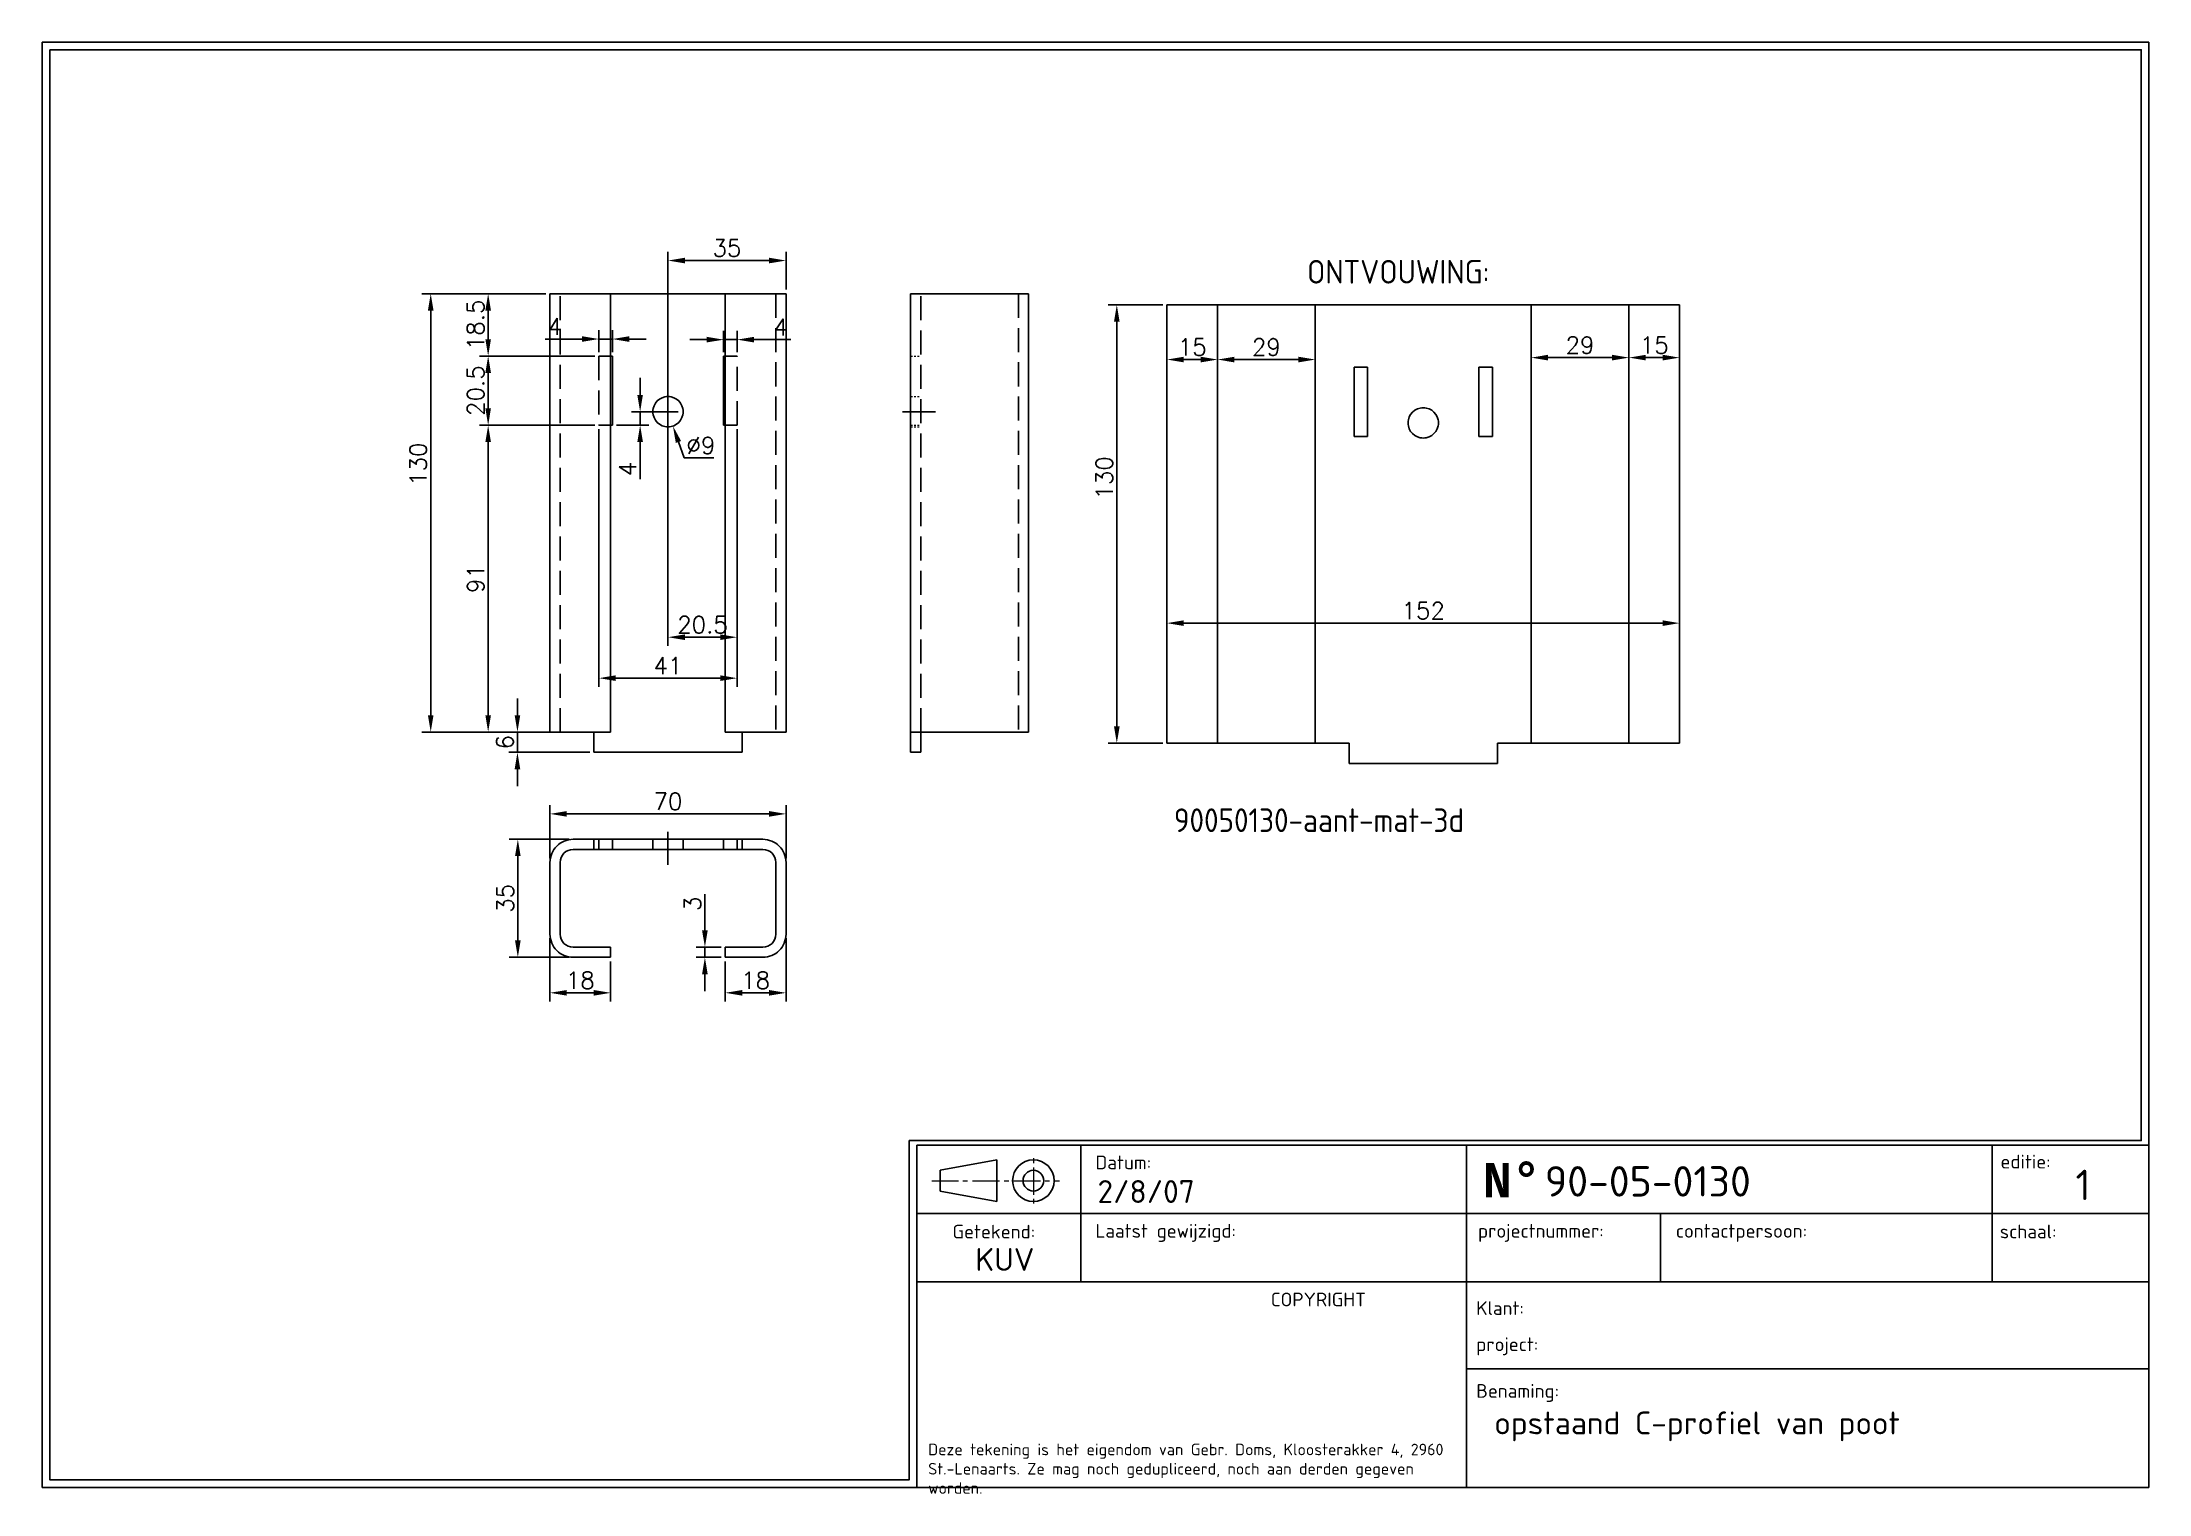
# Paper-space layout 'A4 Hor' of a CAD drawing. Extents: x 520 to 797, y 40 to 231.
# The model-space entities are those that its viewports show. They can reach past a viewport. Long polylines and large blocks are cut down to what shows.
import ezdxf
from ezdxf.enums import TextEntityAlignment as Align

# ---------------------------------------------------------------- set-up
doc = ezdxf.new("R2010")
doc.units = 0
for name, pattern in [('Aslijn', [28.575, 19.05, -3.175, 3.175, -3.175]), ('DASHED', [0.75, 0.5, -0.25]), ('Streeplijn', [10, 7, -3])]:
    doc.linetypes.add(name, pattern=pattern)
doc.layers.get('0').update_dxf_attribs({"linetype": 'CONTINUOUS'})
doc.layers.get('DEFPOINTS').update_dxf_attribs({"linetype": 'CONTINUOUS'})
for name, color, linetype in [('50VOL', 13, 'CONTINUOUS'), ('70VOL', 5, 'CONTINUOUS'), ('7A', 4, 'Aslijn'), ('AM_3', 6, 'Streeplijn'), ('BRANDLIJN', 93, 'CONTINUOUS')]:
    doc.layers.add(name, color=color, linetype=linetype)
doc.layers.add('Hidden (ISO)', color=6, linetype='DASHED', lineweight=5)
doc.layers.add('View', color=9, linetype='CONTINUOUS', plot=False)
doc.styles.add('ISOCPEUR', font='isocpeur.ttf')
doc.styles.add('ROMAND', font='', dxfattribs={"height": 2})
doc.styles.add('ROMANS', font='romans.shx')
doc.styles.get("Standard").update_dxf_attribs({"font": 'isocp.shx'})
doc.styles.get('ROMAND').set_extended_font_data('romand.shx')
doc.dimstyles.new('1_OP_02$0', dxfattribs={"dimscale": 2, "dimtxt": 2.5, "dimasz": 2.5, "dimexe": 1.3, "dimexo": 0.6, "dimgap": 0.6, "dimtad": 1, "dimdec": 1, "dimdsep": 46, "dimtxsty": 'ROMANS', "dimcen": -1.5, "dimclrd": 150, "dimclre": 150, "dimclrt": 5, "dimadec": 0, "dimazin": 0, "dimtfac": 1, "dimtdec": 1, "dimtmove": 0, "dimatfit": 3, "dimfxl": 0, "dimtolj": 1, "dimtzin": 0, "dimarcsym": 0})
doc.dimstyles.new('1_OP_02$3', dxfattribs={"dimscale": 2, "dimtxt": 2.5, "dimasz": 2.5, "dimexe": 1.3, "dimexo": 0.6, "dimgap": 0.6, "dimtad": 1, "dimtoh": 1, "dimdec": 1, "dimdsep": 46, "dimtxsty": 'ROMANS', "dimcen": -1.5, "dimclrd": 150, "dimclre": 150, "dimclrt": 5, "dimadec": 0, "dimazin": 0, "dimtfac": 1, "dimtdec": 1, "dimtofl": 0, "dimtmove": 0, "dimatfit": 0, "dimfxl": 0, "dimtolj": 1, "dimtzin": 0, "dimarcsym": 0})

# ---------------------------------------------------------------- blocks, each defined once
blk = doc.blocks.new('ISO_A4')
for p, q in [((200, 287), (10, 287)), ((10, 287), (10, 10)), ((200, 10), (200, 287)), ((10, 10), (200, 10))]:
    blk.add_line(p, q)
blk = doc.blocks.new('titelhoek1')
for p, q in [((162.06, 45), (0.06, 45)), ((0.06, 45), (0.06, 0)), ((21.62, 45), (21.62, 36)), ((72.32, 0), (72.32, 45)), ((141.44, 45), (141.44, 36)), ((162.06, 45), (162.06, 0)), ((3.12, 41.69), (10.59, 43.05)), ((3.12, 41.69), (3.12, 38.96)), ((10.59, 43.05), (10.59, 37.59)), ((3.12, 38.96), (10.59, 37.59)), ((76.56, 36), (0.06, 36)), ((21.62, 36), (21.62, 27)), ((76.56, 36), (162.06, 36)), ((97.85, 36), (97.85, 27)), ((141.44, 36), (141.44, 27)), ((162.06, 27), (0.06, 27)), ((72.32, 15.59), (162.06, 15.59)), ((0.06, 0), (162.06, 0))]:
    blk.add_line(p, q)
at = {"lineweight": 9}
for p, q in [((15.39, 43.28), (15.39, 42.63)), ((15.39, 42.04), (15.39, 38.45)), ((2.04, 40.32), (5.55, 40.32)), ((6.12, 40.32), (6.72, 40.32)), ((7.37, 40.32), (10.93, 40.32)), ((11.55, 40.32), (12.15, 40.32)), ((12.78, 40.32), (16.31, 40.32)), ((16.96, 40.32), (17.53, 40.32)), ((18.15, 40.32), (18.81, 40.32)), ((15.39, 37.93), (15.39, 37.3))]:
    blk.add_line(p, q, dxfattribs=at)
for radius in [2.73, 1.36]:
    blk.add_circle((15.39, 40.32), radius)
at = {"style": 'ISOCPEUR'}
for s, p in [('Datum:', (23.56, 41.82)), ('editie:', (142.55, 41.92)), ('Getekend:', (4.75, 32.72)), ('Laatst gewijzigd:', (23.56, 32.82)), ('projectnummer:', (73.85, 32.82)), ('contactpersoon:', (99.86, 32.82)), ('schaal:', (142.46, 32.74)), ('COPYRIGHT ', (46.6, 23.8)), ('Klant:', (73.62, 22.67)), ('project:', (73.62, 17.91)), ('Benaming:', (73.62, 11.78))]:
    blk.add_text(s, height=1.8, dxfattribs=at).set_placement(p)
at = {"insert": (74.49, 42.64), "char_height": 4.5, "width": 5, "attachment_point": 1, "style": 'ROMAND'}
blk.add_mtext('{\\fMonospac821 BT|b1|i0|c0|p49;N°}', dxfattribs=at)
at = {"lineweight": 9, "insert": (1.56, 5.74), "char_height": 1.52, "width": 71.22, "attachment_point": 1, "style": 'ISOCPEUR'}
blk.add_mtext('Deze tekening is het eigendom van Gebr. Doms, Kloosterakker 4, 2960 St.-Lenaarts. Ze mag noch gedupliceerd, noch aan derden gegeven worden.', dxfattribs=at)
at = {"style": 'ISOCPEUR'}
for tag, height, p in [('TEKENINGNR', 4, (82.64, 37.03)), ('CREATING_DATE', 3, (23.82, 36.49)), ('MODIFICATION_TIME', 3, (23.82, 27.49)), ('PROJECTNR', 3, (73.74, 27.6)), ('CONTACTPERSOON', 3, (99.76, 27.6)), ('KLANTNAAM', 3, (82.92, 21.47)), ('PROJECTOMSCHRIJVING:', 3, (82.92, 16.68))]:
    blk.add_attdef(tag, text='', height=height, dxfattribs=at).set_placement(p, align=Align.BOTTOM_LEFT)
for tag, height, p in [('VERSIE', 4, (153.41, 36.56)), ('MADE_BY', 3, (11.64, 27.56)), ('SCHAAL', 3, (153.27, 27.56))]:
    blk.add_attdef(tag, text='', height=height, dxfattribs=at).set_placement(p, align=Align.BOTTOM_CENTER)
for tag, p in [('BENAMING1', (75.99, 6.97)), ('BENAMING2', (75.99, 2.97))]:
    blk.add_attdef(tag, p, '', height=3, dxfattribs=at)
blk = doc.blocks.new('*D2')
at = {"layer": '70VOL', "color": 150, "lineweight": -2}
for p, q in [((2702.64, 587.09), (2665.87, 587.09)), ((2668.47, 462.09), (2668.47, 582.09)), ((2702.64, 457.09), (2665.87, 457.09))]:
    blk.add_line(p, q, dxfattribs=at)
at = {"layer": '70VOL', "color": 150}
for points in [[(2667.64, 582.09), (2669.31, 582.09), (2668.47, 587.09)], [(2667.64, 462.09), (2669.31, 462.09), (2668.47, 457.09)]]:
    blk.add_solid(points, dxfattribs=at)
at = {"layer": 'DEFPOINTS', "color": 0}
for p in [(2668.47, 587.09), (2703.84, 587.09), (2703.84, 457.09)]:
    blk.add_point(p, dxfattribs=at)
at = {"layer": '70VOL', "color": 5, "insert": (2664.77, 536.53), "char_height": 5, "attachment_point": 5, "rotation": 90, "style": 'ROMANS'}
blk.add_mtext('\\A1;130', dxfattribs=at)
blk = doc.blocks.new('*D3')
at = {"layer": '70VOL', "color": 150, "lineweight": -2}
for p, q in [((2694.19, 462.09), (2694.19, 467.09)), ((2715.64, 457.09), (2691.59, 457.09)), ((2694.19, 457.09), (2694.19, 451.09)), ((2715.64, 451.09), (2691.59, 451.09)), ((2694.19, 446.09), (2694.19, 441.09))]:
    blk.add_line(p, q, dxfattribs=at)
at = {"layer": '70VOL', "color": 150}
for points in [[(2693.36, 462.09), (2695.03, 462.09), (2694.19, 457.09)], [(2693.36, 446.09), (2695.03, 446.09), (2694.19, 451.09)]]:
    blk.add_solid(points, dxfattribs=at)
at = {"layer": 'DEFPOINTS', "color": 0}
for p in [(2716.84, 457.09), (2694.19, 451.09), (2716.84, 451.09)]:
    blk.add_point(p, dxfattribs=at)
at = {"layer": '70VOL', "color": 5, "insert": (2690.49, 454.09), "char_height": 5, "attachment_point": 5, "rotation": 90, "style": 'ROMANS'}
blk.add_mtext('\\A1;6', dxfattribs=at)
blk = doc.blocks.new('*D4')
at = {"layer": '70VOL', "color": 150, "lineweight": -2}
for p, q in [((2703.84, 419.6), (2703.84, 435.43)), ((2708.84, 432.83), (2768.84, 432.83)), ((2773.84, 419.6), (2773.84, 435.43))]:
    blk.add_line(p, q, dxfattribs=at)
at = {"layer": '70VOL', "color": 150}
for points in [[(2708.84, 433.67), (2708.84, 432), (2703.84, 432.83)], [(2768.84, 433.67), (2768.84, 432), (2773.84, 432.83)]]:
    blk.add_solid(points, dxfattribs=at)
at = {"layer": 'DEFPOINTS', "color": 0}
for p in [(2773.84, 432.83), (2703.84, 418.4), (2773.84, 418.4)]:
    blk.add_point(p, dxfattribs=at)
at = {"layer": '70VOL', "color": 5, "insert": (2738.84, 436.53), "char_height": 5, "attachment_point": 5, "style": 'ROMANS'}
blk.add_mtext('\\A1;70', dxfattribs=at)
blk = doc.blocks.new('*D5')
at = {"layer": '70VOL', "color": 150, "lineweight": -2}
for p, q in [((2709.54, 425.3), (2691.71, 425.3)), ((2694.31, 420.3), (2694.31, 395.3)), ((2709.54, 390.3), (2691.71, 390.3))]:
    blk.add_line(p, q, dxfattribs=at)
at = {"layer": '70VOL', "color": 150}
for points in [[(2693.48, 420.3), (2695.14, 420.3), (2694.31, 425.3)], [(2693.48, 395.3), (2695.14, 395.3), (2694.31, 390.3)]]:
    blk.add_solid(points, dxfattribs=at)
at = {"layer": 'DEFPOINTS', "color": 0}
for p in [(2710.74, 425.3), (2694.31, 390.3), (2710.74, 390.3)]:
    blk.add_point(p, dxfattribs=at)
at = {"layer": '70VOL', "color": 5, "insert": (2690.61, 407.8), "char_height": 5, "attachment_point": 5, "rotation": 90, "style": 'ROMANS'}
blk.add_mtext('\\A1;35', dxfattribs=at)
blk = doc.blocks.new('*D6')
at = {"layer": '70VOL', "color": 150, "lineweight": -2}
for p, q in [((2703.84, 396), (2703.84, 377.18)), ((2721.84, 389.1), (2721.84, 377.18)), ((2708.84, 379.78), (2716.84, 379.78))]:
    blk.add_line(p, q, dxfattribs=at)
at = {"layer": '70VOL', "color": 150}
for points in [[(2708.84, 380.61), (2708.84, 378.94), (2703.84, 379.78)], [(2716.84, 380.61), (2716.84, 378.94), (2721.84, 379.78)]]:
    blk.add_solid(points, dxfattribs=at)
at = {"layer": 'DEFPOINTS', "color": 0}
for p in [(2703.84, 397.2), (2721.84, 390.3), (2721.84, 379.78)]:
    blk.add_point(p, dxfattribs=at)
at = {"layer": '70VOL', "color": 5, "insert": (2712.84, 383.48), "char_height": 5, "attachment_point": 5, "style": 'ROMANS'}
blk.add_mtext('\\A1;18', dxfattribs=at)
blk = doc.blocks.new('*D7')
at = {"layer": '70VOL', "color": 150, "lineweight": -2}
for p, q in [((2773.84, 396), (2773.84, 377.18)), ((2755.84, 389.1), (2755.84, 377.18)), ((2760.84, 379.78), (2768.84, 379.78))]:
    blk.add_line(p, q, dxfattribs=at)
at = {"layer": '70VOL', "color": 150}
for points in [[(2760.84, 380.61), (2760.84, 378.94), (2755.84, 379.78)], [(2768.84, 380.61), (2768.84, 378.94), (2773.84, 379.78)]]:
    blk.add_solid(points, dxfattribs=at)
at = {"layer": 'DEFPOINTS', "color": 0}
for p in [(2773.84, 397.2), (2755.84, 390.3), (2773.84, 379.78)]:
    blk.add_point(p, dxfattribs=at)
at = {"layer": '70VOL', "color": 5, "insert": (2764.84, 383.48), "char_height": 5, "attachment_point": 5, "style": 'ROMANS'}
blk.add_mtext('\\A1;18', dxfattribs=at)
blk = doc.blocks.new('*D8')
at = {"layer": '70VOL', "color": 150, "lineweight": -2}
for p, q in [((2749.79, 398.3), (2749.79, 409.03)), ((2754.64, 393.3), (2747.19, 393.3)), ((2754.64, 390.3), (2747.19, 390.3)), ((2749.79, 390.3), (2749.79, 393.3)), ((2749.79, 385.3), (2749.79, 380.3))]:
    blk.add_line(p, q, dxfattribs=at)
at = {"layer": '70VOL', "color": 150}
for points in [[(2748.95, 398.3), (2750.62, 398.3), (2749.79, 393.3)], [(2748.95, 385.3), (2750.62, 385.3), (2749.79, 390.3)]]:
    blk.add_solid(points, dxfattribs=at)
at = {"layer": 'DEFPOINTS', "color": 0}
for p in [(2749.79, 393.3), (2755.84, 393.3), (2755.84, 390.3)]:
    blk.add_point(p, dxfattribs=at)
at = {"layer": '70VOL', "color": 5, "insert": (2746.09, 406.16), "char_height": 5, "attachment_point": 5, "rotation": 90, "style": 'ROMANS'}
blk.add_mtext('\\A1;3', dxfattribs=at)
blk = doc.blocks.new('*D9')
at = {"layer": '70VOL', "color": 150, "lineweight": -2}
for p, q in [((2735.84, 552.09), (2741.84, 552.09)), ((2738.84, 549.09), (2738.84, 555.09)), ((2741.95, 543.12), (2743.59, 538.39)), ((2743.59, 538.39), (2752.41, 538.39))]:
    blk.add_line(p, q, dxfattribs=at)
at = {"layer": '70VOL', "color": 150}
blk.add_solid([(2742.74, 543.39), (2741.16, 542.84), (2740.31, 547.84)], dxfattribs=at)
at = {"layer": 'DEFPOINTS', "color": 0}
for p in [(2737.37, 556.34), (2740.31, 547.84)]:
    blk.add_point(p, dxfattribs=at)
at = {"layer": '70VOL', "color": 5, "insert": (2748.6, 542.09), "char_height": 5, "attachment_point": 5, "style": 'ROMANS'}
blk.add_mtext('\\A1;∅9', dxfattribs=at)
blk = doc.blocks.new('*D10')
at = {"layer": '70VOL', "color": 150, "lineweight": -2}
for p, q in [((2717.14, 548.09), (2682.91, 548.09)), ((2685.51, 543.09), (2685.51, 462.09)), ((2702.64, 457.09), (2682.91, 457.09))]:
    blk.add_line(p, q, dxfattribs=at)
at = {"layer": '70VOL', "color": 150}
for points in [[(2684.68, 543.09), (2686.34, 543.09), (2685.51, 548.09)], [(2684.68, 462.09), (2686.34, 462.09), (2685.51, 457.09)]]:
    blk.add_solid(points, dxfattribs=at)
at = {"layer": 'DEFPOINTS', "color": 0}
for p in [(2718.34, 548.09), (2685.51, 457.09), (2703.84, 457.09)]:
    blk.add_point(p, dxfattribs=at)
at = {"layer": '70VOL', "color": 5, "insert": (2681.81, 502.59), "char_height": 5, "attachment_point": 5, "rotation": 90, "style": 'ROMANS'}
blk.add_mtext('\\A1;91', dxfattribs=at)
blk = doc.blocks.new('*D11')
at = {"layer": '70VOL', "color": 150, "lineweight": -2}
for p, q in [((2738.84, 553.29), (2738.84, 599.52)), ((2743.84, 596.92), (2768.84, 596.92)), ((2773.84, 588.29), (2773.84, 599.52))]:
    blk.add_line(p, q, dxfattribs=at)
at = {"layer": '70VOL', "color": 150}
for points in [[(2743.84, 597.75), (2743.84, 596.09), (2738.84, 596.92)], [(2768.84, 597.75), (2768.84, 596.09), (2773.84, 596.92)]]:
    blk.add_solid(points, dxfattribs=at)
at = {"layer": 'DEFPOINTS', "color": 0}
for p in [(2773.84, 596.92), (2773.84, 587.09), (2738.84, 552.09)]:
    blk.add_point(p, dxfattribs=at)
at = {"layer": '70VOL', "color": 5, "insert": (2756.34, 600.62), "char_height": 5, "attachment_point": 5, "style": 'ROMANS'}
blk.add_mtext('\\A1;35', dxfattribs=at)
blk = doc.blocks.new('*D12')
at = {"layer": '70VOL', "color": 150, "lineweight": -2}
for p, q in [((2738.84, 550.89), (2738.84, 482.62)), ((2759.34, 546.89), (2759.34, 482.62)), ((2743.84, 485.22), (2754.34, 485.22))]:
    blk.add_line(p, q, dxfattribs=at)
at = {"layer": '70VOL', "color": 150}
for points in [[(2743.84, 486.06), (2743.84, 484.39), (2738.84, 485.22)], [(2754.34, 486.06), (2754.34, 484.39), (2759.34, 485.22)]]:
    blk.add_solid(points, dxfattribs=at)
at = {"layer": 'DEFPOINTS', "color": 0}
for p in [(2738.84, 552.09), (2759.34, 548.09), (2759.34, 485.22)]:
    blk.add_point(p, dxfattribs=at)
at = {"layer": '70VOL', "color": 5, "insert": (2749.09, 488.92), "char_height": 5, "attachment_point": 5, "style": 'ROMANS'}
blk.add_mtext('\\A1;20.5', dxfattribs=at)
blk = doc.blocks.new('*D13')
at = {"layer": '70VOL', "color": 150, "lineweight": -2}
for p, q in [((2718.34, 546.89), (2718.34, 470.48)), ((2759.34, 546.89), (2759.34, 470.48)), ((2754.34, 473.08), (2723.34, 473.08))]:
    blk.add_line(p, q, dxfattribs=at)
at = {"layer": '70VOL', "color": 150}
for points in [[(2723.34, 473.92), (2723.34, 472.25), (2718.34, 473.08)], [(2754.34, 473.92), (2754.34, 472.25), (2759.34, 473.08)]]:
    blk.add_solid(points, dxfattribs=at)
at = {"layer": 'DEFPOINTS', "color": 0}
for p in [(2718.34, 548.09), (2759.34, 548.09), (2718.34, 473.08)]:
    blk.add_point(p, dxfattribs=at)
at = {"layer": '70VOL', "color": 5, "insert": (2738.84, 476.78), "char_height": 5, "attachment_point": 5, "style": 'ROMANS'}
blk.add_mtext('\\A1;41', dxfattribs=at)
blk = doc.blocks.new('*D14')
at = {"layer": '70VOL', "color": 150, "lineweight": -2}
for p, q in [((2718.34, 569.79), (2718.34, 576.24)), ((2722.34, 569.79), (2722.34, 576.24)), ((2713.34, 573.64), (2702.37, 573.64)), ((2722.34, 573.64), (2718.34, 573.64)), ((2727.34, 573.64), (2732.34, 573.64))]:
    blk.add_line(p, q, dxfattribs=at)
at = {"layer": '70VOL', "color": 150}
for points in [[(2713.34, 574.47), (2713.34, 572.81), (2718.34, 573.64)], [(2727.34, 574.47), (2727.34, 572.81), (2722.34, 573.64)]]:
    blk.add_solid(points, dxfattribs=at)
at = {"layer": 'DEFPOINTS', "color": 0}
for p in [(2718.34, 573.64), (2718.34, 568.59), (2722.34, 568.59)]:
    blk.add_point(p, dxfattribs=at)
at = {"layer": '70VOL', "color": 5, "insert": (2705.35, 577.34), "char_height": 5, "attachment_point": 5, "style": 'ROMANS'}
blk.add_mtext('\\A1;4', dxfattribs=at)
blk = doc.blocks.new('*D15')
at = {"layer": '70VOL', "color": 150, "lineweight": -2}
for p, q in [((2755.34, 569.79), (2755.34, 576.06)), ((2759.34, 569.79), (2759.34, 576.06)), ((2750.34, 573.46), (2745.34, 573.46)), ((2755.34, 573.46), (2759.34, 573.46)), ((2764.34, 573.46), (2775.31, 573.46))]:
    blk.add_line(p, q, dxfattribs=at)
at = {"layer": '70VOL', "color": 150}
for points in [[(2750.34, 574.3), (2750.34, 572.63), (2755.34, 573.46)], [(2764.34, 574.3), (2764.34, 572.63), (2759.34, 573.46)]]:
    blk.add_solid(points, dxfattribs=at)
at = {"layer": 'DEFPOINTS', "color": 0}
for p in [(2755.34, 568.59), (2759.34, 573.46), (2759.34, 568.59)]:
    blk.add_point(p, dxfattribs=at)
at = {"layer": '70VOL', "color": 5, "insert": (2772.33, 577.16), "char_height": 5, "attachment_point": 5, "style": 'ROMANS'}
blk.add_mtext('\\A1;4', dxfattribs=at)
blk = doc.blocks.new('*D16')
at = {"layer": '70VOL', "color": 150, "lineweight": -2}
for p, q in [((2717.14, 568.59), (2682.91, 568.59)), ((2685.51, 553.09), (2685.51, 563.59)), ((2717.14, 548.09), (2682.91, 548.09))]:
    blk.add_line(p, q, dxfattribs=at)
at = {"layer": '70VOL', "color": 150}
for points in [[(2684.68, 563.59), (2686.34, 563.59), (2685.51, 568.59)], [(2684.68, 553.09), (2686.34, 553.09), (2685.51, 548.09)]]:
    blk.add_solid(points, dxfattribs=at)
at = {"layer": 'DEFPOINTS', "color": 0}
for p in [(2685.51, 568.59), (2718.34, 568.59), (2718.34, 548.09)]:
    blk.add_point(p, dxfattribs=at)
at = {"layer": '70VOL', "color": 5, "insert": (2681.81, 558.34), "char_height": 5, "attachment_point": 5, "rotation": 90, "style": 'ROMANS'}
blk.add_mtext('\\A1;20.5', dxfattribs=at)
blk = doc.blocks.new('*D17')
at = {"layer": '70VOL', "color": 150, "lineweight": -2}
for p, q in [((2730.58, 557.09), (2730.58, 562.09)), ((2737.64, 552.09), (2727.98, 552.09)), ((2730.58, 552.09), (2730.58, 548.09)), ((2723.54, 548.09), (2733.18, 548.09)), ((2730.58, 543.09), (2730.58, 532.12))]:
    blk.add_line(p, q, dxfattribs=at)
at = {"layer": '70VOL', "color": 150}
for points in [[(2729.74, 557.09), (2731.41, 557.09), (2730.58, 552.09)], [(2729.74, 543.09), (2731.41, 543.09), (2730.58, 548.09)]]:
    blk.add_solid(points, dxfattribs=at)
at = {"layer": 'DEFPOINTS', "color": 0}
for p in [(2738.84, 552.09), (2722.34, 548.09), (2730.58, 548.09)]:
    blk.add_point(p, dxfattribs=at)
at = {"layer": '70VOL', "color": 5, "insert": (2726.88, 535.11), "char_height": 5, "attachment_point": 5, "rotation": 90, "style": 'ROMANS'}
blk.add_mtext('\\A1;4', dxfattribs=at)
blk = doc.blocks.new('*D18')
at = {"layer": '70VOL', "color": 150, "lineweight": -2}
for p, q in [((2885.62, 583.78), (2869.35, 583.78)), ((2871.95, 578.78), (2871.95, 458.78)), ((2885.62, 453.78), (2869.35, 453.78))]:
    blk.add_line(p, q, dxfattribs=at)
at = {"layer": '70VOL', "color": 150}
for points in [[(2871.12, 578.78), (2872.79, 578.78), (2871.95, 583.78)], [(2871.12, 458.78), (2872.79, 458.78), (2871.95, 453.78)]]:
    blk.add_solid(points, dxfattribs=at)
at = {"layer": 'DEFPOINTS', "color": 0}
for p in [(2886.82, 583.78), (2871.95, 453.78), (2886.82, 453.78)]:
    blk.add_point(p, dxfattribs=at)
at = {"layer": '70VOL', "color": 5, "insert": (2868.25, 532.48), "char_height": 5, "attachment_point": 5, "rotation": 90, "style": 'ROMANS'}
blk.add_mtext('\\A1;130', dxfattribs=at)
blk = doc.blocks.new('*D19')
at = {"layer": '70VOL', "color": 150, "lineweight": -2}
for p, q in [((2886.82, 582.58), (2886.82, 486.8)), ((3038.84, 582.58), (3038.84, 486.8)), ((2891.82, 489.4), (3033.84, 489.4))]:
    blk.add_line(p, q, dxfattribs=at)
at = {"layer": '70VOL', "color": 150}
for points in [[(2891.82, 490.23), (2891.82, 488.56), (2886.82, 489.4)], [(3033.84, 490.23), (3033.84, 488.56), (3038.84, 489.4)]]:
    blk.add_solid(points, dxfattribs=at)
at = {"layer": 'DEFPOINTS', "color": 0}
for p in [(2886.82, 583.78), (3038.84, 583.78), (3038.84, 489.4)]:
    blk.add_point(p, dxfattribs=at)
at = {"layer": '70VOL', "color": 5, "insert": (2962.83, 493.1), "char_height": 5, "attachment_point": 5, "style": 'ROMANS'}
blk.add_mtext('\\A1;152', dxfattribs=at)
blk = doc.blocks.new('*D20')
at = {"layer": '70VOL', "color": 150, "lineweight": -2}
for p, q in [((2886.82, 582.58), (2886.82, 564.96)), ((2901.82, 582.58), (2901.82, 564.96)), ((2891.82, 567.56), (2896.82, 567.56))]:
    blk.add_line(p, q, dxfattribs=at)
at = {"layer": '70VOL', "color": 150}
for points in [[(2891.82, 568.39), (2891.82, 566.72), (2886.82, 567.56)], [(2896.82, 568.39), (2896.82, 566.72), (2901.82, 567.56)]]:
    blk.add_solid(points, dxfattribs=at)
at = {"layer": 'DEFPOINTS', "color": 0}
for p in [(2886.82, 583.78), (2901.82, 583.78), (2901.82, 567.56)]:
    blk.add_point(p, dxfattribs=at)
at = {"layer": '70VOL', "color": 5, "insert": (2894.32, 571.26), "char_height": 5, "attachment_point": 5, "style": 'ROMANS'}
blk.add_mtext('\\A1;15', dxfattribs=at)
blk = doc.blocks.new('*D23')
at = {"layer": '70VOL', "color": 150, "lineweight": -2}
for p, q in [((3023.84, 582.58), (3023.84, 565.53)), ((3038.84, 582.58), (3038.84, 565.53)), ((3028.84, 568.13), (3033.84, 568.13))]:
    blk.add_line(p, q, dxfattribs=at)
at = {"layer": '70VOL', "color": 150}
for points in [[(3028.84, 568.97), (3028.84, 567.3), (3023.84, 568.13)], [(3033.84, 568.97), (3033.84, 567.3), (3038.84, 568.13)]]:
    blk.add_solid(points, dxfattribs=at)
at = {"layer": 'DEFPOINTS', "color": 0}
for p in [(3023.84, 583.78), (3038.84, 583.78), (3038.84, 568.13)]:
    blk.add_point(p, dxfattribs=at)
at = {"layer": '70VOL', "color": 5, "insert": (3031.34, 571.83), "char_height": 5, "attachment_point": 5, "style": 'ROMANS'}
blk.add_mtext('\\A1;15', dxfattribs=at)
blk = doc.blocks.new('*D24')
at = {"layer": '70VOL', "color": 150, "lineweight": -2}
for p, q in [((2930.82, 582.58), (2930.82, 564.96)), ((2901.82, 568.76), (2901.82, 570.16)), ((2906.82, 567.56), (2925.82, 567.56))]:
    blk.add_line(p, q, dxfattribs=at)
at = {"layer": '70VOL', "color": 150}
for points in [[(2906.82, 568.39), (2906.82, 566.72), (2901.82, 567.56)], [(2925.82, 568.39), (2925.82, 566.72), (2930.82, 567.56)]]:
    blk.add_solid(points, dxfattribs=at)
at = {"layer": 'DEFPOINTS', "color": 0}
for p in [(2930.82, 583.78), (2901.82, 567.56), (2930.82, 567.56)]:
    blk.add_point(p, dxfattribs=at)
at = {"layer": '70VOL', "color": 5, "insert": (2916.32, 571.26), "char_height": 5, "attachment_point": 5, "style": 'ROMANS'}
blk.add_mtext('\\A1;29', dxfattribs=at)
blk = doc.blocks.new('*D25')
at = {"layer": '70VOL', "color": 150, "lineweight": -2}
for p, q in [((2994.84, 582.58), (2994.84, 565.53)), ((3023.84, 582.58), (3023.84, 565.53)), ((3018.84, 568.13), (2999.84, 568.13))]:
    blk.add_line(p, q, dxfattribs=at)
at = {"layer": '70VOL', "color": 150}
for points in [[(2999.84, 568.97), (2999.84, 567.3), (2994.84, 568.13)], [(3018.84, 568.97), (3018.84, 567.3), (3023.84, 568.13)]]:
    blk.add_solid(points, dxfattribs=at)
at = {"layer": 'DEFPOINTS', "color": 0}
for p in [(2994.84, 583.78), (3023.84, 583.78), (2994.84, 568.13)]:
    blk.add_point(p, dxfattribs=at)
at = {"layer": '70VOL', "color": 5, "insert": (3009.34, 571.83), "char_height": 5, "attachment_point": 5, "style": 'ROMANS'}
blk.add_mtext('\\A1;29', dxfattribs=at)
blk = doc.blocks.new('*D26')
at = {"layer": '70VOL', "color": 150, "lineweight": -2}
for p, q in [((2702.64, 587.09), (2682.91, 587.09)), ((2685.51, 573.59), (2685.51, 582.09)), ((2717.14, 568.59), (2682.91, 568.59))]:
    blk.add_line(p, q, dxfattribs=at)
at = {"layer": '70VOL', "color": 150}
for points in [[(2684.68, 582.09), (2686.34, 582.09), (2685.51, 587.09)], [(2684.68, 573.59), (2686.34, 573.59), (2685.51, 568.59)]]:
    blk.add_solid(points, dxfattribs=at)
at = {"layer": 'DEFPOINTS', "color": 0}
for p in [(2685.51, 587.09), (2703.84, 587.09), (2718.34, 568.59)]:
    blk.add_point(p, dxfattribs=at)
at = {"layer": '70VOL', "color": 5, "insert": (2681.81, 577.84), "char_height": 5, "attachment_point": 5, "rotation": 90, "style": 'ROMANS'}
blk.add_mtext('\\A1;18.5', dxfattribs=at)

msp = doc.modelspace()

# ---------------------------------------------------------------- linework, layer by layer
at = {"layer": '50VOL', "ltscale": 0.2}
for p, q in [((2703.84, 587.09), (2703.84, 457.09)), ((2706.84, 587.09), (2703.84, 587.09)), ((2721.84, 587.09), (2706.84, 587.09)), ((2755.84, 587.09), (2721.84, 587.09)), ((2721.84, 457.09), (2721.84, 587.09)), ((2770.84, 587.09), (2755.84, 587.09)), ((2755.84, 587.09), (2755.84, 457.09)), ((2770.84, 587.09), (2773.84, 587.09)), ((2773.84, 457.09), (2773.84, 587.09)), ((2810.8, 587.09), (2810.8, 457.09)), ((2813.8, 587.09), (2810.8, 587.09)), ((2842.8, 587.09), (2813.8, 587.09)), ((2845.8, 587.09), (2842.8, 587.09)), ((2845.8, 457.09), (2845.8, 587.09)), ((2886.82, 583.78), (3038.84, 583.78)), ((2886.82, 453.78), (2886.82, 583.78)), ((2901.82, 583.78), (2901.82, 453.78)), ((2930.82, 453.78), (2930.82, 583.78)), ((2994.84, 583.78), (2994.84, 453.78)), ((3023.84, 583.78), (3023.84, 453.78)), ((3038.84, 583.78), (3038.84, 453.78)), ((2722.34, 568.59), (2721.84, 568.59)), ((2722.34, 548.09), (2722.34, 568.59)), ((2755.84, 568.59), (2755.34, 568.59)), ((2755.34, 568.59), (2755.34, 548.09)), ((2942.33, 565.28), (2942.33, 544.78)), ((2946.33, 565.28), (2942.33, 565.28)), ((2946.33, 544.78), (2946.33, 565.28)), ((2979.33, 565.28), (2979.33, 544.78)), ((2983.33, 565.28), (2979.33, 565.28)), ((2983.33, 544.78), (2983.33, 565.28)), ((2721.84, 548.09), (2722.34, 548.09)), ((2755.34, 548.09), (2755.84, 548.09)), ((2942.33, 544.78), (2946.33, 544.78)), ((2979.33, 544.78), (2983.33, 544.78)), ((2706.84, 457.09), (2703.84, 457.09)), ((2706.84, 457.09), (2721.84, 457.09)), ((2716.84, 457.09), (2716.84, 451.09)), ((2755.84, 457.09), (2770.84, 457.09)), ((2760.84, 451.09), (2760.84, 457.09)), ((2770.84, 457.09), (2773.84, 457.09)), ((2813.8, 457.09), (2810.8, 457.09)), ((2810.8, 451.09), (2810.8, 457.09)), ((2813.8, 457.09), (2842.8, 457.09)), ((2813.8, 457.09), (2813.8, 451.09)), ((2845.8, 457.09), (2842.8, 457.09)), ((2716.84, 451.09), (2760.84, 451.09)), ((2810.8, 451.09), (2813.8, 451.09)), ((2940.83, 453.78), (2886.82, 453.78)), ((2940.83, 447.78), (2940.83, 453.78)), ((3038.84, 453.78), (2984.83, 453.78)), ((2984.83, 453.78), (2984.83, 447.78)), ((2984.83, 447.78), (2940.83, 447.78)), ((2716.84, 425.3), (2710.74, 425.3)), ((2760.84, 425.3), (2716.84, 425.3)), ((2716.84, 425.3), (2716.84, 422.3)), ((2766.94, 425.3), (2760.84, 425.3)), ((2760.84, 425.3), (2760.84, 422.3)), ((2710.74, 422.3), (2716.84, 422.3)), ((2716.84, 422.3), (2760.84, 422.3)), ((2760.84, 422.3), (2766.94, 422.3)), ((2703.84, 418.4), (2703.84, 397.2)), ((2706.84, 418.4), (2706.84, 397.2)), ((2770.84, 397.2), (2770.84, 418.4)), ((2773.84, 397.2), (2773.84, 418.4)), ((2710.74, 393.3), (2721.84, 393.3)), ((2710.74, 390.3), (2721.84, 390.3)), ((2721.84, 393.3), (2721.84, 390.3)), ((2755.84, 393.3), (2766.94, 393.3)), ((2755.84, 393.3), (2755.84, 390.3)), ((2755.84, 390.3), (2766.94, 390.3))]:
    msp.add_line(p, q, dxfattribs=at)
for centre in [(2738.84, 552.09), (2962.83, 548.78)]:
    msp.add_circle(centre, 4.5, dxfattribs=at)
for centre, radius, start, end in [((2710.74, 418.4), 6.9, 90, 180), ((2766.94, 418.4), 6.9, 0, 90), ((2710.74, 418.4), 3.9, 90, 180), ((2766.94, 418.4), 3.9, 0, 90), ((2710.74, 397.2), 6.9, 180, 270), ((2710.74, 397.2), 3.9, 180, 270), ((2766.94, 397.2), 3.9, 270, 0), ((2766.94, 397.2), 6.9, 270, 0)]:
    msp.add_arc(centre, radius, start, end, dxfattribs=at)
at = {"layer": '7A'}
for p, q in [((2808.37, 552.09), (2818.15, 552.09)), ((2738.84, 427.49), (2738.84, 417.72))]:
    msp.add_line(p, q, dxfattribs=at)
at = {"layer": 'AM_3', "ltscale": 0.2}
for p, q in [((2706.84, 457.09), (2706.84, 587.09)), ((2770.84, 587.09), (2770.84, 457.09)), ((2813.8, 457.09), (2813.8, 587.09)), ((2842.8, 587.09), (2842.8, 457.09)), ((2718.34, 568.59), (2718.34, 548.09)), ((2721.84, 568.59), (2718.34, 568.59)), ((2759.34, 568.59), (2755.84, 568.59)), ((2759.34, 548.09), (2759.34, 568.59)), ((2718.34, 548.09), (2721.84, 548.09)), ((2755.84, 548.09), (2759.34, 548.09)), ((2718.34, 425.3), (2718.34, 422.3)), ((2722.34, 425.3), (2722.34, 422.3)), ((2734.34, 425.3), (2734.34, 422.3)), ((2743.34, 425.3), (2743.34, 422.3)), ((2755.34, 425.3), (2755.34, 422.3)), ((2759.34, 425.3), (2759.34, 422.3))]:
    msp.add_line(p, q, dxfattribs=at)
at = {"layer": 'Hidden (ISO)', "ltscale": 0.2}
for p, q in [((2810.8, 568.59), (2813.8, 568.59)), ((2810.8, 556.59), (2813.8, 556.59)), ((2810.8, 548.09), (2813.8, 548.09)), ((2810.8, 547.59), (2813.8, 547.59))]:
    msp.add_line(p, q, dxfattribs=at)

# ---------------------------------------------------------------- texts
at = {"layer": '70VOL', "ltscale": 0.2}
msp.add_text('ONTVOUWING:', height=7, dxfattribs=at).set_placement((2928.38, 590.09, 10.81))
at = {"layer": 'BRANDLIJN', "ltscale": 0.2}
msp.add_text('90050130-aant-mat-3d', height=7, dxfattribs=at).set_placement((2888.88, 427.46, 10.81))

# ---------------------------------------------------------------- dimensions: what is measured, and where the dimension line sits
at = {"layer": '70VOL'}
for base, p1, p2, picture, middle in [((2773.84, 596.92), (2738.84, 552.09), (2773.84, 587.09), '*D11', (2756.34, 600.62)), ((2901.82, 567.56), (2886.82, 583.78), (2901.82, 583.78), '*D20', (2894.32, 571.26)), ((2930.82, 567.56), (2901.82, 567.56), (2930.82, 583.78), '*D24', (2916.32, 571.26)), ((2994.84, 568.13), (3023.84, 583.78), (2994.84, 583.78), '*D25', (3009.34, 571.83)), ((3038.84, 568.13), (3023.84, 583.78), (3038.84, 583.78), '*D23', (3031.34, 571.83)), ((2718.34, 573.64), (2722.34, 568.59), (2718.34, 568.59), '*D14', (2705.35, 577.34)), ((2759.34, 573.46), (2755.34, 568.59), (2759.34, 568.59), '*D15', (2772.33, 577.16)), ((2759.34, 485.22), (2738.84, 552.09), (2759.34, 548.09), '*D12', (2749.09, 488.92)), ((2718.34, 473.08), (2759.34, 548.09), (2718.34, 548.09), '*D13', (2738.84, 476.78)), ((2773.84, 432.83), (2703.84, 418.4), (2773.84, 418.4), '*D4', (2738.84, 436.53)), ((2721.84, 379.78), (2703.84, 397.2), (2721.84, 390.3), '*D6', (2712.84, 383.48)), ((2773.84, 379.78), (2755.84, 390.3), (2773.84, 397.2), '*D7', (2764.84, 383.48))]:
    dim = msp.add_linear_dim(base=base, p1=p1, p2=p2, dimstyle='1_OP_02$0', dxfattribs=at)
    dim.commit()
    dim.dimension.update_dxf_attribs({"geometry": picture, "text_midpoint": middle})
at = {"layer": '70VOL', "ltscale": 0.2}
dim = msp.add_linear_dim(base=(2668.47, 587.09), p1=(2703.84, 457.09), p2=(2703.84, 587.09), angle=270, dimstyle='1_OP_02$0', dxfattribs=at)
dim.commit()
dim.dimension.update_dxf_attribs({"geometry": '*D2', "text_midpoint": (2668.47, 536.53), "dimtype": 160})
at = {"layer": '70VOL'}
for base, p1, p2, picture, middle in [((2685.51, 587.09), (2718.34, 568.59), (2703.84, 587.09), '*D26', (2681.81, 577.84)), ((2685.51, 568.59), (2718.34, 548.09), (2718.34, 568.59), '*D16', (2681.81, 558.34)), ((2730.58, 548.09), (2738.84, 552.09), (2722.34, 548.09), '*D17', (2726.88, 535.11)), ((2685.51, 457.09), (2718.34, 548.09), (2703.84, 457.09), '*D10', (2681.81, 502.59)), ((2694.31, 390.3), (2710.74, 425.3), (2710.74, 390.3), '*D5', (2690.61, 407.8)), ((2749.79, 393.3), (2755.84, 390.3), (2755.84, 393.3), '*D8', (2746.09, 406.16))]:
    dim = msp.add_linear_dim(base=base, p1=p1, p2=p2, angle=90, dimstyle='1_OP_02$0', dxfattribs=at)
    dim.commit()
    dim.dimension.update_dxf_attribs({"geometry": picture, "text_midpoint": middle})
dim = msp.add_linear_dim(base=(2871.95, 453.78), p1=(2886.82, 583.78), p2=(2886.82, 453.78), angle=90, dimstyle='1_OP_02$0', dxfattribs=at)
dim.commit()
dim.dimension.update_dxf_attribs({"geometry": '*D18', "text_midpoint": (2871.95, 532.48), "dimtype": 160})
dim = msp.add_linear_dim(base=(3038.84, 489.4), p1=(2886.82, 583.78), p2=(3038.84, 583.78), dimstyle='1_OP_02$0', dxfattribs=at)
dim.commit()
dim.dimension.update_dxf_attribs({"geometry": '*D19', "text_midpoint": (2962.83, 489.4), "dimtype": 160})
dim = msp.add_diameter_dim_2p(p1=(2737.37, 556.34), p2=(2740.31, 547.84), dimstyle='1_OP_02$3', dxfattribs=at)
dim.commit()
dim.dimension.update_dxf_attribs({"geometry": '*D9', "text_midpoint": (2748.6, 538.39), "dimtype": 163})
at = {"layer": '70VOL', "ltscale": 0.2}
dim = msp.add_linear_dim(base=(2694.19, 451.09), p1=(2716.84, 457.09), p2=(2716.84, 451.09), angle=270, dimstyle='1_OP_02$0', dxfattribs=at)
dim.commit()
dim.dimension.update_dxf_attribs({"geometry": '*D3', "text_midpoint": (2690.49, 454.09)})

psp = doc.layouts.new('A4 Hor')

# ---------------------------------------------------------------- linework, layer by layer
at = {"layer": 'View'}
psp.add_lwpolyline([(520.54, 230.06), (795.54, 230.06), (795.54, 86.64), (633.54, 86.64), (633.54, 42.06), (520.54, 42.06), (520.54, 230.06)], close=True, dxfattribs=at)

# ---------------------------------------------------------------- block references
at = {"lineweight": 0, "rotation": 270}
psp.add_blockref('ISO_A4', (509.54, 241.06), dxfattribs=at)
psp.add_blockref('titelhoek1', (634.48, 41.06)).add_auto_attribs({'TEKENINGNR': '90-05-0130', 'BENAMING1': 'opstaand C-profiel van poot', 'CREATING_DATE': '2/8/07', 'MADE_BY': 'KUV', 'VERSIE': '1'})

# ---------------------------------------------------------------- viewports
at = {"layer": 'View'}
vp = psp.add_viewport(center=(658.04, 136.06), size=(275, 188), view_center_point=(2865.63, 447.41), view_height=424.0532, dxfattribs=at)
vp.dxf.flags = 0x10000  # cut along an outline
vp.dxf.clipping_boundary_handle = psp.add_lwpolyline([(520.54, 230.06), (795.54, 230.06), (795.54, 86.64), (633.54, 86.64), (633.54, 42.06), (520.54, 42.06), (520.54, 230.06)], format="xyb", close=True, dxfattribs={"invisible": 1}).dxf.handle

doc.saveas('drawing.dxf')
